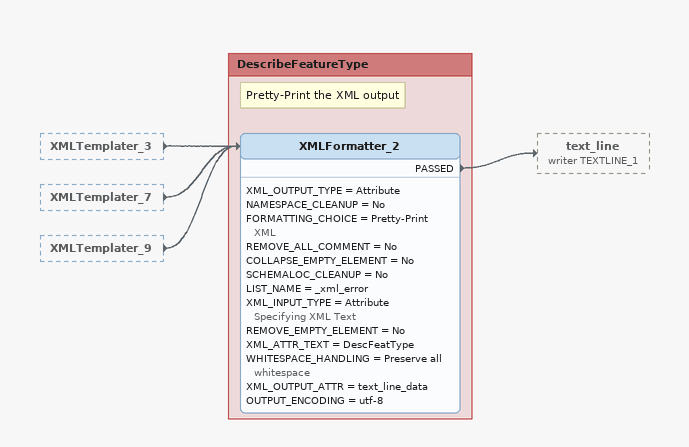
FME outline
XMLTemplater_3 [outside]
    -> XMLFormatter_2
XMLTemplater_7 [outside]
    -> XMLFormatter_2
XMLTemplater_9 [outside]
    -> XMLFormatter_2

Bookmark: DescribeFeatureType
Note: Pretty-Print the XML output
XMLFormatter_2
    XML_OUTPUT_TYPE = Attribute
    NAMESPACE_CLEANUP = No
    FORMATTING_CHOICE = Pretty-Print XML
    REMOVE_ALL_COMMENT = No
    COLLAPSE_EMPTY_ELEMENT = No
    SCHEMALOC_CLEANUP = No
    LIST_NAME = _xml_error
    XML_INPUT_TYPE = Attribute Specifying XML Text
    REMOVE_EMPTY_ELEMENT = No
    XML_ATTR_TEXT = DescFeatType
    WHITESPACE_HANDLING = Preserve all whitespace
    XML_OUTPUT_ATTR = text_line_data
    OUTPUT_ENCODING = utf-8
    PASSED -> text_line (writer TEXTLINE_1)
